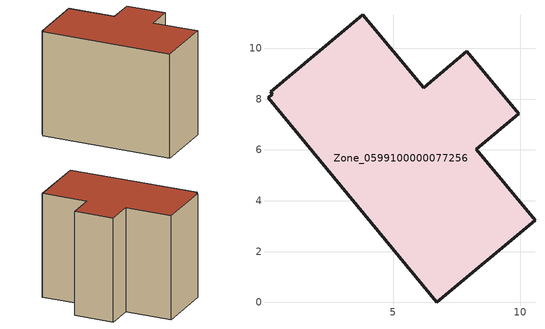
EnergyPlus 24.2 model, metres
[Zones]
Zone_0599100000077256
 floor ground (C_G): 6.21,8.46 7.91,9.89 9.95,7.43 8.27,6.02 10.59,3.24 6.72,0 0.07,8.05 0.25,8.2 0.17,8.29 3.81,11.33 z0.17
 wall outside (C_F): 3.81,11.33 0.17,8.29 0.25,8.2 0.07,8.05 6.72,0 10.59,3.24 8.27,6.02 9.95,7.43 7.91,9.89 6.21,8.46 3.81,11.33 z0.17:8.55
 roof outside (C_R): 0.25,8.2 0.07,8.05 6.72,0 10.59,3.24 8.27,6.02 9.95,7.43 7.91,9.89 6.21,8.46 3.81,11.33 0.17,8.29 z8.55
[BUILDING]
Pand.0599100000077256: North Axis=0; Terrain=City; Loads Convergence Tolerance Value=0.04; Temperature Convergence Tolerance Value=0.4; Solar Distribution=FullExterior; Maximum Number of Warmup Days=25; Minimum Number of Warmup Days=1
[Site:Location]
Rotterdam.The.Hague.AP_ZH_NLD Design_Conditions: Latitude=51.96; Longitude=4.45; Time Zone=1; Elevation=-4.5
[SITE:GROUNDTEMPERATURE:BUILDINGSURFACE]
18, 18, 18, 18, 18, 18, 18, 18, 18, 18, 18, 18
[MATERIAL] Thermal Absorptance=0.9; Solar Absorptance=0.7; Visible Absorptance=0.7
Name | Roughness | Thickness | Conductivity | Density | Specific Heat
G.TC.1975-1991 | MediumSmooth | 0.15 | 0.288461 | 540 | 1210
F.TC.1975-1991 | Rough | 0.3 | 0.230769 | 1920 | 840
R.TC.1975-1991 | MediumRough | 0.2 | 0.153846 | 1500 | 1000
[CONSTRUCTION]
C_G: G.TC.1975-1991
C_F: F.TC.1975-1991
C_R: R.TC.1975-1991
[ZONE]
Zone_0599100000077256: Type=1; Multiplier=1; Ceiling Height=Autocalculate; Volume=Autocalculate; Floor Area=autocalculate; Part of Total Floor Area=Yes
[ZONEINFILTRATION:DESIGNFLOWRATE]
Infil_Zone_0599100000077256: Zone or ZoneList or Space or SpaceList=Zone_0599100000077256; Schedule=AlwaysOn; Design Flow Rate Calculation Method=Flow/Area; Flow Rate per Floor Area=0.003; Constant Term Coefficient=1; Temperature Term Coefficient=0; Velocity Term Coefficient=0; Velocity Squared Term Coefficient=0
[HVACTEMPLATE:ZONE:IDEALLOADSAIRSYSTEM]
Zone_0599100000077256: Maximum Heating Supply Air Temperature=50; Minimum Cooling Supply Air Temperature=13; Maximum Heating Supply Air Humidity Ratio=0.0156; Minimum Cooling Supply Air Humidity Ratio=0.0077; Heating Limit=NoLimit; Cooling Limit=NoLimit; Dehumidification Control Type=ConstantSensibleHeatRatio; Cooling Sensible Heat Ratio=0.7; Dehumidification Setpoint=60; Humidification Control Type=None; Humidification Setpoint=30; Outdoor Air Method=None; Outdoor Air Flow Rate per Person=0.00944; Outdoor Air Flow Rate per Zone Floor Area=0; Outdoor Air Flow Rate per Zone=0; Demand Controlled Ventilation Type=None; Outdoor Air Economizer Type=NoEconomizer; Heat Recovery Type=None; Sensible Heat Recovery Effectiveness=0.7; Latent Heat Recovery Effectiveness=0.65
[ZONECONTROL:THERMOSTAT]
ThermostatControl_Zone_0599100000077256: Zone or ZoneList=Zone_0599100000077256; Control Type Schedule=DualSetpointControlType; Control 1=Thermostat_Zone_0599100000077256; Temperature Difference Between Cutout And Setpoint=0
[THERMOSTATSETPOINT:DUALSETPOINT]
Thermostat_Zone_0599100000077256: Heating Setpoint Temperature Schedule=HeatingSetpoint_Zone_0599100000077256; Cooling Setpoint Temperature Schedule=CoolingSetpoint_Zone_0599100000077256
[SCHEDULE:COMPACT]
HeatingSetpoint_Zone_0599100000077256: Through: 12/31, For: AllDays, Until: 24:00, 21
CoolingSetpoint_Zone_0599100000077256: Through: 12/31, For: AllDays, Until: 24:00, 24
DualSetpointControlType: Through: 12/31, For: AllDays, Until: 24:00, 4
AlwaysOn: Through: 12/31, For: AllDays, Until: 24:00, 1
